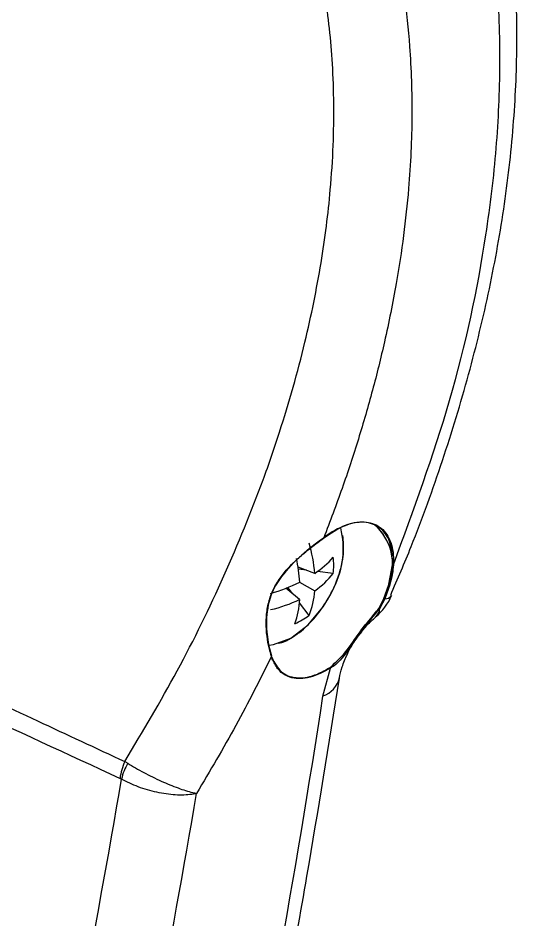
# Model space of a CAD drawing. Extents: x 6 to 134, y 3 to 97.
# Drawn here: x 105.233 to 106.092, y 5.605 to 7.156 of the extents above; entities that cross this region are included whole.
import ezdxf

# ---------------------------------------------------------------- set-up
doc = ezdxf.new("R2010")
doc.units = 0
doc.header["$MEASUREMENT"] = 0
doc.layers.add('OBJECT', color=7, linetype='CONTINUOUS')

msp = doc.modelspace()

# ---------------------------------------------------------------- linework, layer by layer
at = {"layer": 'OBJECT'}
for p, q in [((105.7071, 6.2193), (105.707, 6.2192)), ((105.7074, 6.2188), (105.7075, 6.2189)), ((105.7439, 6.2009), (105.7151, 6.2117)), ((105.7296, 6.2063), (105.7157, 6.2079)), ((105.8716, 6.1821), (105.8778, 6.2158)), ((105.7758, 6.2008), (105.7484, 6.2041)), ((105.7061, 6.1657), (105.6978, 6.1769)), ((105.7179, 6.186), (105.7439, 6.171)), ((105.863, 6.1577), (105.8715, 6.1817)), ((105.873, 6.1814), (105.8645, 6.1572)), ((105.8716, 6.1821), (105.8715, 6.1817)), ((105.873, 6.1814), (105.8731, 6.1818)), ((105.7179, 6.156), (105.6942, 6.1755)), ((105.734, 6.1284), (105.7175, 6.1505)), ((105.8546, 6.1419), (105.863, 6.1577)), ((105.8645, 6.1572), (105.8559, 6.1412)), ((105.6643, 6.0775), (105.6644, 6.0772)), ((105.6694, 6.0577), (105.6644, 6.0772)), ((105.6645, 6.0781), (105.6693, 6.0588)), ((105.6648, 6.0778), (105.6647, 6.0781)), ((105.6714, 6.0518), (105.6694, 6.0577)), ((105.6696, 6.0581), (105.6714, 6.053)), ((105.6718, 6.0523), (105.6717, 6.0527)), ((105.6714, 6.0518), (105.6716, 6.0515)), ((105.758, 5.9899), (105.7711, 6.0379)), ((105.4171, 5.8771), (105.4221, 5.8741)), ((105.4113, 5.8469), (105.4088, 5.8482))]:
    msp.add_line(p, q, dxfattribs=at)
at = {"layer": 'OBJECT', "flags": 128}
for points in [[(105.707, 6.2192), (105.7071, 6.2191), (105.7072, 6.219), (105.7073, 6.2189), (105.7073, 6.2189), (105.7073, 6.2189), (105.7073, 6.2189), (105.7072, 6.219), (105.7071, 6.2191), (105.707, 6.2192)], [(105.7071, 6.2193), (105.7072, 6.2192), (105.7073, 6.2191), (105.7074, 6.219), (105.7074, 6.219), (105.7074, 6.219)], [(105.7027, 6.0896), (105.7323, 6.1124), (105.7551, 6.1391)], [(105.6653, 6.0773), (105.6731, 6.0783), (105.7027, 6.0896)]]:
    msp.add_lwpolyline(points, dxfattribs=at)
at = {"layer": 'OBJECT'}
for centre, radius, start, end in [((105.7868, 6.2158), 0.0913, 338.3131, 49.3724), ((105.7865, 6.2157), 0.0915, 338.2082, 49.2056), ((105.6451, 6.2437), 0.1478, 333.2664, 13.8566), ((105.4963, 6.1808), 0.2484, 4.6605, 16.895), ((105.4168, 6.1663), 0.3018, 3.7279, 11.5205), ((105.6591, 6.3303), 0.1546, 303.2272, 318.9729), ((105.6365, 6.2148), 0.14, 354.2678, 5.7322), ((105.6939, 6.2063), 0.0185, 43.178, 44.4287), ((105.8786, 6.217), 0.00147, 239.3732, 296.8185), ((105.6651, 6.2872), 0.1404, 304.1266, 322.0436), ((105.5799, 6.4669), 0.313, 286.3325, 296.1618), ((105.5759, 6.268), 0.2208, 324.2814, 335.724), ((105.8725, 6.1832), 0.00178, 234.7202, 283.8167), ((105.8726, 6.1835), 0.00177, 234.2886, 284.0723), ((105.6039, 6.1811), 0.1404, 337.9552, 355.8706), ((105.7844, 6.2026), 0.1, 309.943, 336.8526), ((105.8653, 6.1703), 0.0131, 266.1481, 325.938), ((105.6116, 6.3805), 0.2484, 283.1028, 295.3367), ((105.5635, 6.1647), 0.1547, 341.0252, 356.7698), ((105.8644, 6.1597), 0.00245, 235.0331, 270.4249), ((105.834, 6.1422), 0.0219, 310.4835, 357.3524), ((105.8563, 6.1436), 0.00238, 222.9532, 259.1775), ((105.6522, 6.242), 0.14, 294.2647, 305.73), ((105.6641, 6.0781), 0.000635, 291.0677, 2.4574), ((105.7548, 6.0894), 0.091, 186.9186, 203.8512), ((105.6643, 6.078), 0.000458, 13.5922, 67.2585), ((105.6641, 6.0778), 0.000636, 291.3373, 2.8574), ((105.7549, 6.0894), 0.0911, 187.112, 203.5608), ((105.669, 6.0583), 0.000668, 306.1487, 57.5798), ((105.671, 6.0524), 0.000659, 23.725, 59.4721), ((105.6709, 6.0524), 0.000769, 311.1939, 19.9117), ((105.6711, 6.052), 0.000774, 311.4299, 20.1877), ((105.7695, 6.0378), 0.00159, 3.1461, 57.1996), ((105.7438, 6.0313), 0.0437, 288.9752, 346.4127), ((105.4972, 5.8383), 0.089, 154.1822, 173.6057), ((105.505, 5.8257), 0.096, 149.6825, 167.2271)]:
    msp.add_arc(centre, radius, start, end, dxfattribs=at)
for centre, major_axis, ratio, start_param, end_param in [((104.8849, 7.0206), (10.7377, -5.0406), 0.070939, 4.74376, 4.794457), ((95.1069, 14.9486), (-5.5041, 16.751), 0.560269, 3.912021, 3.97647), ((91.8206, 13.0514), (-8.654, 14.9534), 0.719689, 3.80204, 3.85683), ((91.8816, 13.0867), (-8.7039, 15.04), 0.71887, 3.802047, 3.855916)]:
    msp.add_ellipse(centre, major_axis=major_axis, ratio=ratio, start_param=start_param, end_param=end_param, dxfattribs=at)
for points, knots in [([(105.8745, 6.1636), (105.8865, 6.1914), (105.9197, 6.2682), (105.9648, 6.3951), (106.0102, 6.5434), (106.0459, 6.691), (106.072, 6.8368), (106.0878, 6.9795), (106.0934, 7.1185), (106.0888, 7.253), (106.0742, 7.3832), (106.0495, 7.5082), (106.015, 7.6272), (105.9704, 7.7388), (105.9232, 7.8329), (105.8869, 7.8858), (105.8721, 7.9073)], [0, 0, 0, 0, 0.042764, 0.1184, 0.194288, 0.270285, 0.346223, 0.421983, 0.497056, 0.5719, 0.647075, 0.722486, 0.797979, 0.873351, 0.948419, 1, 1, 1, 1]), ([(105.8793, 6.2157), (105.9139, 6.3101), (105.9841, 6.5011), (106.035, 6.7412), (106.058, 6.9332), (106.0645, 7.0798), (106.0592, 7.2226), (106.0371, 7.3965), (105.9864, 7.5953), (105.9153, 7.724), (105.8793, 7.7892)], [0, 0, 0, 0, 0.1583077, 0.3203927, 0.4074997, 0.4946069, 0.5842283, 0.6738496, 0.8349382, 1, 1, 1, 1]), ([(105.4171, 5.8771), (105.4479, 5.9289), (105.5102, 6.0336), (105.5896, 6.1963), (105.6459, 6.3339), (105.6922, 6.4682), (105.7276, 6.5935), (105.7559, 6.733), (105.7703, 6.8457), (105.7777, 6.9604), (105.7766, 7.074), (105.7634, 7.1959), (105.7417, 7.2989), (105.7061, 7.4133), (105.6514, 7.5297), (105.5858, 7.6211), (105.5218, 7.6897), (105.4719, 7.7332), (105.4308, 7.7603), (105.4171, 7.7694)], [0, 0, 0, 0, 0.070792, 0.143093, 0.215241, 0.251103, 0.319013, 0.379895, 0.436987, 0.472592, 0.54001, 0.600446, 0.657115, 0.705414, 0.796026, 0.876457, 0.907237, 0.969, 1, 1, 1, 1]), ([(105.7593, 7.5919), (105.7711, 7.5719), (105.7998, 7.5235), (105.8383, 7.4365), (105.8672, 7.3471), (105.8862, 7.2655), (105.8989, 7.192), (105.9089, 7.0995), (105.9126, 6.9885), (105.9063, 6.8527), (105.8894, 6.7221), (105.8659, 6.6054), (105.8438, 6.516), (105.8194, 6.4319), (105.7916, 6.3471), (105.7701, 6.2904), (105.7593, 6.262)], [0, 0, 0, 0, 0.062169, 0.150354, 0.244924, 0.29535, 0.351758, 0.419932, 0.50785, 0.596524, 0.708699, 0.776564, 0.832035, 0.887658, 0.94375, 1, 1, 1, 1]), ([(105.8778, 6.2158), (105.8774, 6.2285), (105.8764, 6.254), (105.8598, 6.2793), (105.8341, 6.291), (105.8012, 6.2872), (105.7748, 6.2737), (105.7608, 6.2633), (105.7587, 6.2617)], [0, 0, 0, 0, 0.19323, 0.386467, 0.579539, 0.772364, 0.965005, 1, 1, 1, 1]), ([(105.7593, 6.262), (105.7713, 6.27), (105.7955, 6.2859), (105.8295, 6.2918), (105.8571, 6.2831), (105.8751, 6.2597), (105.8799, 6.234), (105.8793, 6.2182), (105.8793, 6.2157)], [0, 0, 0, 0, 0.192555, 0.385109, 0.577707, 0.770474, 0.963486, 1, 1, 1, 1]), ([(105.7016, 6.0887), (105.7069, 6.0921), (105.7221, 6.1018), (105.7458, 6.1251), (105.7694, 6.1591), (105.7861, 6.1967), (105.795, 6.2341), (105.7931, 6.2558), (105.7922, 6.2662)], [0, 0, 0, 0, 0.0971, 0.280145, 0.462936, 0.645786, 0.829653, 1, 1, 1, 1]), ([(105.7071, 6.2193), (105.7133, 6.225), (105.7258, 6.2364), (105.744, 6.2504), (105.7547, 6.2585), (105.7593, 6.262)], [0, 0, 0, 0, 0.36015, 0.73065, 1, 1, 1, 1]), ([(105.7587, 6.2617), (105.7459, 6.2522), (105.7285, 6.2391), (105.7117, 6.2235), (105.7071, 6.2193)], [0, 0, 0, 0, 0.730797, 1, 1, 1, 1]), ([(105.6643, 6.0775), (105.6631, 6.0843), (105.6606, 6.0982), (105.6598, 6.1214), (105.6626, 6.1454), (105.6696, 6.1679), (105.6806, 6.1885), (105.6933, 6.2052), (105.7028, 6.215), (105.707, 6.2192)], [0, 0, 0, 0, 0.152382, 0.309304, 0.460169, 0.616337, 0.751913, 0.891628, 1, 1, 1, 1]), ([(105.707, 6.2192), (105.6957, 6.2067), (105.6734, 6.1821), (105.6599, 6.137), (105.6604, 6.1016), (105.6634, 6.0842), (105.6644, 6.0784)], [0, 0, 0, 0, 0.307575, 0.605514, 0.870211, 1, 1, 1, 1]), ([(105.8793, 6.2157), (105.8788, 6.2103), (105.8778, 6.1993), (105.8746, 6.1877), (105.8731, 6.1818)], [0, 0, 0, 0, 0.495275, 1, 1, 1, 1]), ([(104.8734, 6.1313), (104.8996, 6.119), (105.0307, 6.0575), (105.2119, 5.9727), (105.3669, 5.9004), (105.4171, 5.8771)], [0, 0, 0, 0, 0.144675, 0.723378, 1, 1, 1, 1]), ([(105.7704, 6.0391), (105.7806, 6.0486), (105.7998, 6.0665), (105.8226, 6.1038), (105.8436, 6.1266), (105.8526, 6.1391), (105.8546, 6.1419)], [0, 0, 0, 0, 0.352536, 0.661542, 0.924397, 1, 1, 1, 1]), ([(105.8559, 6.1412), (105.8453, 6.1283), (105.8266, 6.1055), (105.8015, 6.0689), (105.7856, 6.0475), (105.7731, 6.0392), (105.7711, 6.0379)], [0, 0, 0, 0, 0.353797, 0.623722, 0.940059, 1, 1, 1, 1]), ([(105.8215, 6.0962), (105.8258, 6.1018), (105.8346, 6.1138), (105.8438, 6.1213), (105.8485, 6.1253)], [0, 0, 0, 0, 0.475116, 1, 1, 1, 1]), ([(105.681, 6.0806), (105.6852, 6.0816), (105.6921, 6.0833), (105.6989, 6.0872), (105.7016, 6.0887)], [0, 0, 0, 0, 0.606777, 1, 1, 1, 1]), ([(105.7863, 6.0209), (105.7863, 6.0211), (105.7868, 6.0255), (105.7904, 6.0398), (105.7998, 6.0628), (105.8109, 6.0833), (105.8193, 6.0935), (105.8215, 6.0962)], [0, 0, 0, 0, 0.008661, 0.287352, 0.568115, 0.886113, 1, 1, 1, 1]), ([(105.6694, 6.0577), (105.6494, 6.0181), (105.6094, 5.9386), (105.5636, 5.8612), (105.5406, 5.8224)], [0, 0, 0, 0, 0.498582, 1, 1, 1, 1]), ([(105.6715, 6.0526), (105.6766, 6.044), (105.6867, 6.0269), (105.7144, 6.019), (105.7436, 6.0241), (105.763, 6.035), (105.7704, 6.0391)], [0, 0, 0, 0, 0.276326, 0.552665, 0.828652, 1, 1, 1, 1]), ([(105.7711, 6.0379), (105.7591, 6.0316), (105.7351, 6.0191), (105.7035, 6.0191), (105.6821, 6.0312), (105.6745, 6.0458), (105.6716, 6.0515)], [0, 0, 0, 0, 0.275398, 0.550788, 0.826421, 1, 1, 1, 1]), ([(105.6207, 5.1062), (105.6341, 5.1715), (105.673, 5.3607), (105.7294, 5.6647), (105.7681, 5.9069), (105.7863, 6.0209)], [0, 0, 0, 0, 0.2179818, 0.6321255, 1, 1, 1, 1]), ([(105.4221, 5.8741), (105.4264, 5.8715), (105.4352, 5.8662), (105.4496, 5.8583), (105.4646, 5.8506), (105.4797, 5.8435), (105.4946, 5.837), (105.5088, 5.8315), (105.522, 5.827), (105.5325, 5.824), (105.5383, 5.8228), (105.5406, 5.8224), (105.5406, 5.8224)], [0, 0, 0, 0, 0.112513, 0.228309, 0.340816, 0.456544, 0.569836, 0.686338, 0.801002, 0.918926, 0.996847, 1, 1, 1, 1]), ([(105.5406, 5.8224), (105.5405, 5.8223), (105.5379, 5.8217), (105.5271, 5.8196), (105.5047, 5.8188), (105.4723, 5.8234), (105.4393, 5.8328), (105.4206, 5.8422), (105.4113, 5.8469)], [0, 0, 0, 0, 0.003162, 0.08142, 0.31407, 0.54381, 0.771874, 1, 1, 1, 1])]:
    msp.add_open_spline(points, degree=3, knots=knots, dxfattribs=at)

doc.saveas('drawing.dxf')
